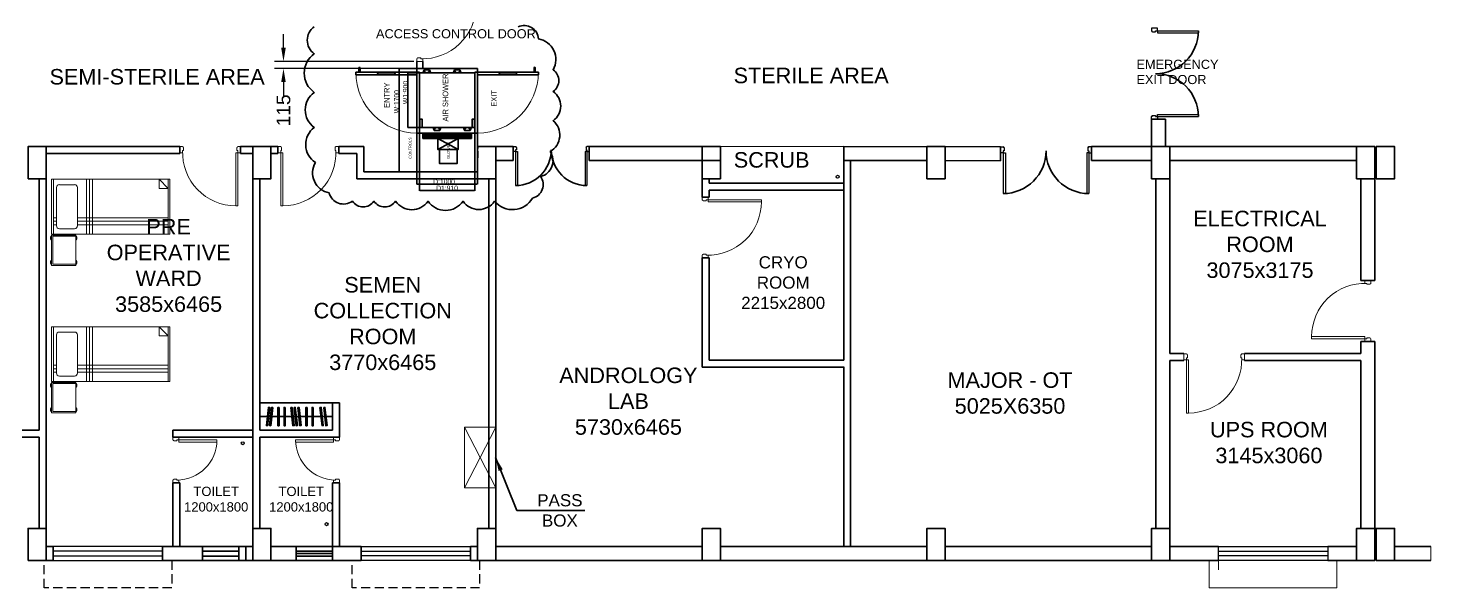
# Model space of a CAD drawing. Header units: millimetres. Extents: x 1380494 to 2061523, y -305664 to -174999.
# Drawn here: x 1914075 to 1937175, y -287774 to -278565 of the extents above; entities that cross this region are included whole.
import ezdxf

# ---------------------------------------------------------------- set-up
doc = ezdxf.new("R2010")
doc.units = ezdxf.units.MM
doc.header["$LTSCALE"] = 600
doc.header["$MEASUREMENT"] = 0
doc.header["$PDMODE"] = 35
doc.linetypes.add('HIDDEN', pattern=[0.375, 0.25, -0.125])
for name, color, linetype, lineweight in [('AIR SHOWER', 7, 'Continuous', 35), ('col', 5, 'Continuous', 35), ('D.F', 251, 'Continuous', 5), ('DOOR', 144, 'Continuous', 13), ('furniture', 30, 'Continuous', 9), ('P-Wall', 250, 'Continuous', 35), ('toi-fix', 46, 'Continuous', 9), ('WIN', 151, 'Continuous', 9)]:
    doc.layers.add(name, color=color, linetype=linetype, lineweight=lineweight)
for name, color, linetype in [('Lines', 7, 'Continuous'), ('MEP_HVAC_DRAIN_PIPE', 7, 'Continuous'), ('TEXT', 250, 'Continuous'), ('wall', 1, 'Continuous'), ('Window', 4, 'Continuous')]:
    doc.layers.add(name, color=color, linetype=linetype)
doc.styles.add('ARIAL', font='arial.ttf')
doc.styles.get("Standard").update_dxf_attribs({"font": 'stylu.ttf'})
doc.dimstyles.new('BIGDFD', dxfattribs={"dimtxt": 8, "dimasz": 4, "dimexe": 1, "dimexo": 2, "dimtad": 1, "dimlfac": 10, "dimtxsty": 'Standard', "dimcen": 2.5, "dimclrd": 5, "dimclre": 3, "dimclrt": 1, "dimadec": 0, "dimazin": 0, "dimtfac": 1, "dimtmove": 0, "dimatfit": 3, "dimfxl": 1, "dimarcsym": 0})
doc.dimstyles.new('BIGDFD$0', dxfattribs={"dimtxt": 8, "dimasz": 4, "dimexe": 1, "dimexo": 2, "dimtad": 1, "dimlfac": 10, "dimtxsty": 'Standard', "dimcen": 2.5, "dimclrd": 5, "dimclre": 3, "dimclrt": 1, "dimadec": 0, "dimazin": 0, "dimtfac": 1, "dimtmove": 0, "dimatfit": 3, "dimfxl": 1, "dimarcsym": 0})
doc.dimstyles.get("Standard").update_dxf_attribs({"dimscale": 1.5, "dimtxt": 150, "dimasz": 150, "dimexe": 100, "dimexo": 100, "dimgap": 0.25, "dimtad": 0, "dimdec": 0, "dimzin": 0, "dimdsep": 46, "dimtxsty": 'ARIAL', "dimcen": 0.09, "dimdle": 100, "dimclrd": 7, "dimclre": 7, "dimclrt": 7, "dimadec": 0, "dimazin": 0, "dimtfac": 1, "dimtdec": 0, "dimtofl": 0, "dimtmove": 0, "dimatfit": 3, "dimfxl": 1, "dimtolj": 1, "dimtzin": 0, "dimarcsym": 0})

# ---------------------------------------------------------------- blocks, each defined once
blk = doc.blocks.new('A$C45A5314D')
at = {"layer": 'furniture', "color": 8, "ltscale": 0.75}
for p, q in [((-1962, 946), (-1950, 946)), ((-1962, 946), (-1950, 946)), ((-1962, 946), (-1962, 887)), ((-1962, 944), (-1950, 944)), ((-1962, 943), (-1950, 943)), ((-1962, 941), (-1950, 941)), ((-1962, 939), (-1950, 939)), ((-1962, 936), (-1950, 936)), ((-1962, 932), (-1950, 932)), ((-1962, 927), (-1950, 927)), ((-1950, 967), (-1550, 967)), ((-1950, 467), (-1950, 967)), ((-1930, 948), (-1930, 487)), ((-1930, 948), (-1550, 948)), ((-1550, 967), (-1550, 467)), ((-1538, 946), (-1550, 946)), ((-1538, 946), (-1550, 946)), ((-1538, 944), (-1550, 944)), ((-1538, 943), (-1550, 943)), ((-1538, 941), (-1550, 941)), ((-1538, 939), (-1550, 939)), ((-1538, 936), (-1550, 936)), ((-1538, 932), (-1550, 932)), ((-1538, 927), (-1550, 927)), ((-1538, 946), (-1538, 887)), ((-1962, 921), (-1950, 921)), ((-1962, 913), (-1950, 913)), ((-1962, 907), (-1950, 907)), ((-1962, 902), (-1950, 902)), ((-1962, 898), (-1950, 898)), ((-1962, 895), (-1950, 895)), ((-1962, 892), (-1950, 892)), ((-1962, 891), (-1950, 891)), ((-1962, 889), (-1950, 889)), ((-1962, 888), (-1950, 888)), ((-1962, 887), (-1950, 887)), ((-1538, 921), (-1550, 921)), ((-1538, 913), (-1550, 913)), ((-1538, 907), (-1550, 907)), ((-1538, 902), (-1550, 902)), ((-1538, 898), (-1550, 898)), ((-1538, 895), (-1550, 895)), ((-1538, 892), (-1550, 892)), ((-1538, 891), (-1550, 891)), ((-1538, 889), (-1550, 889)), ((-1538, 888), (-1550, 888)), ((-1538, 887), (-1550, 887)), ((-1962, 545), (-1950, 545)), ((-1962, 545), (-1950, 545)), ((-1962, 545), (-1962, 486)), ((-1962, 543), (-1950, 543)), ((-1962, 542), (-1950, 542)), ((-1962, 540), (-1950, 540)), ((-1962, 538), (-1950, 538)), ((-1962, 535), (-1950, 535)), ((-1962, 531), (-1950, 531)), ((-1962, 526), (-1950, 526)), ((-1962, 520), (-1950, 520)), ((-1962, 512), (-1950, 512)), ((-1962, 506), (-1950, 506)), ((-1962, 501), (-1950, 501)), ((-1962, 497), (-1950, 497)), ((-1962, 494), (-1950, 494)), ((-1962, 491), (-1950, 491)), ((-1962, 490), (-1950, 490)), ((-1962, 488), (-1950, 488)), ((-1962, 487), (-1950, 487)), ((-1962, 486), (-1950, 486)), ((-1962, 486), (-1950, 486)), ((-1550, 467), (-1950, 467)), ((-1550, 487), (-1930, 487)), ((-1538, 545), (-1550, 545)), ((-1538, 545), (-1550, 545)), ((-1538, 543), (-1550, 543)), ((-1538, 542), (-1550, 542)), ((-1538, 540), (-1550, 540)), ((-1538, 538), (-1550, 538)), ((-1538, 535), (-1550, 535)), ((-1538, 531), (-1550, 531)), ((-1538, 526), (-1550, 526)), ((-1538, 520), (-1550, 520)), ((-1538, 512), (-1550, 512)), ((-1538, 506), (-1550, 506)), ((-1538, 501), (-1550, 501)), ((-1538, 497), (-1550, 497)), ((-1538, 494), (-1550, 494)), ((-1538, 491), (-1550, 491)), ((-1538, 490), (-1550, 490)), ((-1538, 488), (-1550, 488)), ((-1538, 487), (-1550, 487)), ((-1538, 486), (-1550, 486)), ((-1538, 545), (-1538, 486))]:
    blk.add_line(p, q, dxfattribs=at)
at = {"layer": 'furniture', "color": 8}
for p, q in [((0, 450), (-1950, 450)), ((-1950, 450), (-1950, -450)), ((-1920, 450), (-1920, -450)), ((-1920, 300), (-1869, 300)), ((-1920, 241), (-1869, 241)), ((-1869, 313), (-1869, -313)), ((-1572, 362), (-1820, 362)), ((-1523, 313), (-1523, -313)), ((-1523, 300), (-30, 300)), ((-1523, 241), (-30, 241)), ((-1377, -450), (-1377, 450)), ((-1327, -450), (-1327, 450)), ((-1277, -450), (-1277, 450)), ((-30, -450), (-30, 450)), ((0, -450), (0, 450)), ((-1920, 182), (-1869, 182)), ((-1523, 182), (-30, 182)), ((-1950, -450), (0, -450)), ((-1820, -362), (-1572, -362)), ((-180, -450), (-30, -300)), ((-180, -450), (-180, -300)), ((-30, -300), (-180, -300))]:
    blk.add_line(p, q, dxfattribs=at)
at = {"layer": 'furniture', "color": 8, "ltscale": 0.75}
for centre, start, end in [((-1876, 917), 161.0754, 198.9247), ((-1624, 917), 341.0754, 18.9247), ((-1876, 516), 161.0754, 198.9247), ((-1624, 516), 341.0754, 18.9247)]:
    blk.add_arc(centre, 91.1, start, end, dxfattribs=at)
at = {"layer": 'furniture', "color": 8}
for centre, start, end in [((-1820, 313), 90, 180), ((-1572, 313), 0, 90), ((-1820, -313), 180, 270), ((-1572, -313), 270, 0)]:
    blk.add_arc(centre, 49.2, start, end, dxfattribs=at)
blk = doc.blocks.new('A$C19B8274B')
at = {"layer": 'DOOR'}
blk.add_line((-45, 925), (-80, 925), dxfattribs=at)
at = {"layer": 'DOOR', "color": 8}
for p, q in [((-80, 50), (-80, 925)), ((-45, 50), (-45, 925)), ((-45, 50), (-80, 50)), ((-955, -50), (-955, -47.5)), ((-940, -35), (-942.5, -35)), ((-60, -35), (-57.5, -35)), ((-45, -50), (-45, -47.5))]:
    blk.add_line(p, q, dxfattribs=at)
for points in [[(-940, 15), (-955, 15), (-955, 50), (-1000, 50), (-1000, -50), (-955, -50)], [(-940, -35), (-940, 15)], [(-60, 15), (-45, 15), (-45, 50), (0, 50), (0, -50), (-45, -50)], [(-60, -35), (-60, 15)]]:
    blk.add_lwpolyline(points, dxfattribs=at)
for centre, radius, start, end in [((-80, 50), 875, 90, 182.29244), ((-955, -35), 12.5, 270, 0), ((-45, -35), 12.5, 180, 270)]:
    blk.add_arc(centre, radius, start, end, dxfattribs=at)
blk = doc.blocks.new('750')
at = {"layer": 'DOOR', "color": 8}
for p, q in [((-50, 705), (-47.5, 705)), ((-35, 690), (-35, 692.5)), ((-50, 45), (-47.5, 45)), ((-35, 60), (-35, 57.5)), ((50, 45), (50, 80)), ((50, 80), (675, 80)), ((50, 45), (675, 45)), ((675, 45), (675, 80))]:
    blk.add_line(p, q, dxfattribs=at)
for points in [[(15, 690), (15, 705), (50, 705), (50, 750), (-50, 750), (-50, 705)], [(-35, 690), (15, 690)], [(15, 60), (15, 45), (50, 45), (50, 0), (-50, 0), (-50, 45)], [(-35, 60), (15, 60)]]:
    blk.add_lwpolyline(points, dxfattribs=at)
for centre, radius, start, end in [((-35, 705), 12.5, 180, 270), ((15, 45), 660, 0, 90), ((-35, 45), 12.5, 90, 180)]:
    blk.add_arc(centre, radius, start, end, dxfattribs=at)
blk = doc.blocks.new('W1800')
at = {"layer": 'wall', "color": 7}
for p, q in [((0, -58), (0, 173)), ((1800, 173), (1800, -58))]:
    blk.add_line(p, q, dxfattribs=at)
at = {"layer": 'Window'}
for p, q in [((0, 173), (1800, 173)), ((0, 98), (1800, 98)), ((1800, 18), (0, 18)), ((1800, -58), (0, -58))]:
    blk.add_line(p, q, dxfattribs=at)
blk = doc.blocks.new('*D223')
at = {"layer": 'AIR SHOWER', "color": 3, "lineweight": -2}
for p, q in [((1920518, -347254), (1920330, -347254)), ((1920518, -348154), (1920330, -348154))]:
    blk.add_line(p, q, dxfattribs=at)
at = {"layer": 'AIR SHOWER', "color": 5, "lineweight": -2}
blk.add_line((1920331, -348150), (1920331, -347258), dxfattribs=at)
at = {"layer": 'AIR SHOWER', "color": 5}
for points in [[(1920332, -347258), (1920330, -347258), (1920331, -347254)], [(1920330, -348150), (1920332, -348150), (1920331, -348154)]]:
    blk.add_solid(points, dxfattribs=at)
at = {"layer": 'Defpoints', "color": 0}
for p in [(1920331, -347254), (1920520, -347254), (1920520, -348154)]:
    blk.add_point(p, dxfattribs=at)
at = {"layer": 'AIR SHOWER', "color": 1, "insert": (1920289, -347577), "char_height": 80, "attachment_point": 5, "rotation": 90}
blk.add_mtext('W1:900', dxfattribs=at)
blk = doc.blocks.new('*D224')
at = {"layer": 'AIR SHOWER', "color": 3, "lineweight": -2}
for p, q in [((1920473, -347182), (1920186, -347182)), ((1920473, -348882), (1920186, -348882))]:
    blk.add_line(p, q, dxfattribs=at)
at = {"layer": 'AIR SHOWER', "color": 5, "lineweight": -2}
blk.add_line((1920187, -347186), (1920187, -348878), dxfattribs=at)
at = {"layer": 'AIR SHOWER', "color": 5}
for points in [[(1920187, -347186), (1920186, -347186), (1920187, -347182)], [(1920186, -348878), (1920187, -348878), (1920187, -348882)]]:
    blk.add_solid(points, dxfattribs=at)
at = {"layer": 'Defpoints', "color": 0}
for p in [(1920475, -347182), (1920187, -348882), (1920475, -348882)]:
    blk.add_point(p, dxfattribs=at)
at = {"layer": 'AIR SHOWER', "color": 1, "insert": (1920143, -347728), "char_height": 80, "attachment_point": 5, "rotation": 90}
blk.add_mtext('W:1700', dxfattribs=at)
blk = doc.blocks.new('nolllw new')
for p, q in [((-139, 14), (-138, 15)), ((-124, 16), (-137, 16)), ((-123, 15), (-107, -15)), ((-113, 14), (-3, 14)), ((8, 15), (-8, -15)), ((9, 16), (22, 16)), ((23, 14), (23, 16)), ((23, 14), (23, 15)), ((-100, -16), (-106, -16)), ((-15, -16), (-9, -16))]:
    blk.add_line(p, q)
at = {"color": 19}
for p, q in [((-124, 16), (-58, 16)), ((9, 16), (-58, 16)), ((-100, -34), (-15, -34))]:
    blk.add_line(p, q, dxfattribs=at)
at = {"color": 1}
for p, q in [((-75, 15), (-75, 11)), ((-41, 15), (-41, 11)), ((-100, -27), (-100, -34)), ((-15, -27), (-15, -34))]:
    blk.add_line(p, q, dxfattribs=at)
at = {"color": 3}
for p, q in [((-113, -5), (-113, -13)), ((-110, -16), (-110, -16)), ((-109, -17), (-101, -34)), ((-100, -34), (-100, -34)), ((-15, -34), (-15, -34)), ((-7, -17), (-14, -34)), ((-6, -16), (-5, -16)), ((-2, -5), (-2, -13))]:
    blk.add_line(p, q, dxfattribs=at)
for centre, radius, start, end in [((-137, 15), 1, 90, 159.381), ((-124, 15), 1, 27.8597, 90), ((9, 15), 1, 90, 152.1403), ((22, 15), 1, 20.619, 90), ((-106, -15), 1, 207.8597, 270), ((-100, -15), 1, 270, 343.3261), ((-61, -27), 40.2, 161.5212, 163.3261), ((-54, -27), 40.2, 16.6739, 18.4788), ((-15, -15), 1, 196.6739, 270), ((-9, -15), 1, 270, 332.1403)]:
    blk.add_arc(centre, radius, start, end)
at = {"color": 1}
for centre, radius, start, end in [((-61, -27), 39.2, 111.5891, 180), ((-74, 15), 0.396, 106.6984, 167.5275), ((-76, 11), 1, 291.5891, 0), ((-41, 15), 0.396, 12.4725, 73.3016), ((-40, 11), 1, 180, 248.4109), ((-54, -27), 39.2, 0, 68.4109)]:
    blk.add_arc(centre, radius, start, end, dxfattribs=at)
at = {"color": 3}
for centre, radius, start, end in [((-110, -13), 3, 180, 270), ((-110, -17), 1, 24.7129, 90), ((-100, -34), 0.5, 204.7129, 270), ((-15, -34), 0.5, 270, 335.2871), ((-6, -17), 1, 90, 155.2871), ((-5, -13), 3, 270, 0)]:
    blk.add_arc(centre, radius, start, end, dxfattribs=at)
blk = doc.blocks.new('*D225')
at = {"layer": 'AIR SHOWER', "color": 3, "lineweight": -2}
for p, q in [((1920475, -348884), (1920475, -349087)), ((1921475, -348884), (1921475, -349087))]:
    blk.add_line(p, q, dxfattribs=at)
at = {"layer": 'AIR SHOWER', "color": 5, "lineweight": -2}
blk.add_line((1921471, -349086), (1920479, -349086), dxfattribs=at)
at = {"layer": 'AIR SHOWER', "color": 5}
for points in [[(1920479, -349086), (1920479, -349087), (1920475, -349086)], [(1921471, -349087), (1921471, -349086), (1921475, -349086)]]:
    blk.add_solid(points, dxfattribs=at)
at = {"layer": 'Defpoints', "color": 0}
for p in [(1920475, -348882), (1921475, -348882), (1920475, -349086)]:
    blk.add_point(p, dxfattribs=at)
at = {"layer": 'AIR SHOWER', "color": 1, "lineweight": 0, "insert": (1920925, -349044), "char_height": 80, "attachment_point": 5}
blk.add_mtext('D:1000', dxfattribs=at)
blk = doc.blocks.new('*D226')
at = {"layer": 'AIR SHOWER', "color": 3, "lineweight": -2}
for p, q in [((1920520, -348156), (1920520, -349192)), ((1921430, -348156), (1921430, -349192))]:
    blk.add_line(p, q, dxfattribs=at)
at = {"layer": 'AIR SHOWER', "color": 5, "lineweight": -2}
blk.add_line((1920524, -349191), (1921426, -349191), dxfattribs=at)
at = {"layer": 'AIR SHOWER', "color": 5}
for points in [[(1920524, -349190), (1920524, -349192), (1920520, -349191)], [(1921426, -349192), (1921426, -349190), (1921430, -349191)]]:
    blk.add_solid(points, dxfattribs=at)
at = {"layer": 'Defpoints', "color": 0}
for p in [(1920520, -348154), (1921430, -348154), (1921430, -349191)]:
    blk.add_point(p, dxfattribs=at)
at = {"layer": 'AIR SHOWER', "color": 1, "lineweight": 0, "insert": (1920975, -349149), "char_height": 80, "attachment_point": 5}
blk.add_mtext('D1:910', dxfattribs=at)
blk = doc.blocks.new('*D228')
at = {"layer": 'Defpoints', "color": 0}
for p in [(1918281, -279229), (1920575, -279114), (1920575, -279229)]:
    blk.add_point(p, dxfattribs=at)
at = {"layer": 'P-Wall', "color": 7, "lineweight": -2}
for p, q in [((1918281, -278889), (1918281, -278664)), ((1920425, -279114), (1918131, -279114)), ((1920425, -279229), (1918131, -279229)), ((1918281, -279454), (1918281, -279679))]:
    blk.add_line(p, q, dxfattribs=at)
at = {"layer": 'P-Wall', "color": 7}
for points in [[(1918243, -278889), (1918318, -278889), (1918281, -279114)], [(1918318, -279454), (1918243, -279454), (1918281, -279229)]]:
    blk.add_solid(points, dxfattribs=at)
at = {"layer": 'P-Wall', "color": 7, "insert": (1918281, -279918), "char_height": 225, "attachment_point": 5, "rotation": 90, "style": 'ARIAL'}
blk.add_mtext('\\A1;115', dxfattribs=at)
blk = doc.blocks.new('CIVIL-2-13-10-2023')
at = {"layer": 'AIR SHOWER'}
h = blk.add_hatch(dxfattribs=at)
h.set_pattern_fill('ANSI37', color=256, scale=2.4, angle=270, style=0)
h.set_pattern_definition([(135, (1870771.228, -714048.628), (-5.38815367, -5.38815367), []), (225, (1870771.228, -714048.628), (5.38815367, -5.38815367), [])])
h.paths.add_polyline_path([(1921376.243, -348243.9351), (1921376.243, -348332.3492), (1920579.369, -348332.3492), (1920579.369, -348243.9351)])
h = blk.add_hatch(dxfattribs=at)
h.set_pattern_fill('ANSI37', color=256, scale=2.4, angle=270, style=0)
h.set_pattern_definition([(135, (1886611.16, -875928.1485), (-5.38815367, -5.38815367), []), (225, (1886611.16, -875928.1485), (5.38815367, -5.38815367), [])])
h.paths.add_polyline_path([(1920582.1095, -348332.3492), (1920582.1095, -348243.9351), (1920654.3528, -348243.9351), (1920654.3528, -348332.3492)])
at = {"color": 240, "lineweight": 25, "true_color": 0xed1f24}
for p, q in [((1932675.0305, -346517.2355), (1932575.0305, -346517.2355)), ((1932575.0305, -346517.2355), (1932575.0305, -346562.2355)), ((1932575.0305, -346562.2355), (1932577.5305, -346562.2355)), ((1932590.0305, -346577.2355), (1932590.0305, -346574.7355)), ((1932590.0305, -346577.2355), (1932640.0305, -346577.2355)), ((1932640.0305, -346577.2355), (1932640.0305, -346562.2355)), ((1932640.0305, -346562.2355), (1932675.0305, -346562.2355)), ((1932675.0305, -346562.2355), (1932675.0305, -346517.2355)), ((1932675.0305, -346562.2355), (1933345.0305, -346562.2355)), ((1932675.0305, -346562.2355), (1932675.0305, -346597.2355)), ((1932675.0305, -346597.2355), (1933345.0305, -346597.2355)), ((1932575.0305, -348017.2355), (1932575.0305, -347972.2355)), ((1932575.0305, -347972.2355), (1932577.5305, -347972.2355)), ((1932675.0305, -348017.2355), (1932575.0305, -348017.2355)), ((1932675.0305, -348017.2355), (1932575.0305, -348017.2355)), ((1932590.0305, -347957.2355), (1932590.0305, -347959.7355)), ((1932590.0305, -347957.2355), (1932640.0305, -347957.2355)), ((1932640.0305, -347957.2355), (1932640.0305, -347972.2355)), ((1932640.0305, -347972.2355), (1932675.0305, -347972.2355)), ((1932675.0305, -347937.2355), (1933345.0305, -347937.2355)), ((1932675.0305, -347972.2355), (1932675.0305, -347937.2355)), ((1932675.0305, -347972.2355), (1933345.0305, -347972.2355)), ((1932675.0305, -347972.2355), (1932675.0305, -348017.2355))]:
    blk.add_line(p, q, dxfattribs=at)
for p, q in [((1920475.0305, -347066.5844), (1920475.0305, -347181.5844)), ((1920475.0305, -347181.5844), (1920575.0305, -347181.5844)), ((1920575.0305, -347181.5844), (1920575.0305, -347066.5844))]:
    blk.add_line(p, q)
at = {"color": 8, "lineweight": 25}
for p, q in [((1922065.0305, -348549.9178), (1922065.0305, -348466.5844)), ((1922065.0305, -348549.9178), (1922065.0305, -348466.5844)), ((1922065.0305, -348466.5844), (1922102.5305, -348466.5844)), ((1922102.5305, -348549.9178), (1922065.0305, -348549.9178)), ((1922102.5305, -348466.5844), (1922102.5305, -348468.6678)), ((1922115.0305, -348520.7511), (1922102.5305, -348520.7511)), ((1922102.5305, -348520.7511), (1922102.5305, -348549.9178)), ((1922102.5305, -348549.9178), (1922102.5305, -349108.2511)), ((1922102.5305, -348549.9178), (1922131.6971, -348549.9178)), ((1922115.0305, -348479.0844), (1922112.9471, -348479.0844)), ((1922115.0305, -348479.0844), (1922115.0305, -348520.7511)), ((1922131.6971, -348549.9178), (1922131.6971, -349108.2511)), ((1923248.3638, -348549.9178), (1923248.3638, -349108.2511)), ((1923277.5305, -348549.9178), (1923248.3638, -348549.9178)), ((1923265.0305, -348479.0844), (1923267.1138, -348479.0844)), ((1923265.0305, -348479.0844), (1923265.0305, -348520.7511)), ((1923265.0305, -348520.7511), (1923277.5305, -348520.7511)), ((1923315.0305, -348466.5844), (1923277.5305, -348466.5844)), ((1923277.5305, -348466.5844), (1923277.5305, -348468.6678)), ((1923277.5305, -348520.7511), (1923277.5305, -348549.9178)), ((1923277.5305, -348549.9178), (1923315.0305, -348549.9178)), ((1923277.5305, -348549.9178), (1923277.5305, -349108.2511)), ((1923315.0305, -348549.9178), (1923315.0305, -348466.5844)), ((1930087.3794, -348569.1917), (1930087.3794, -348469.1917)), ((1930087.3794, -348569.1917), (1930087.3794, -348469.1917)), ((1930087.3794, -348469.1917), (1930132.3794, -348469.1917)), ((1930132.3794, -348569.1917), (1930087.3794, -348569.1917)), ((1930132.3794, -348469.1917), (1930132.3794, -348471.6917)), ((1930147.3794, -348534.1917), (1930132.3794, -348534.1917)), ((1930132.3794, -348534.1917), (1930132.3794, -348569.1917)), ((1930132.3794, -348569.1917), (1930132.3794, -349239.1917)), ((1930132.3794, -348569.1917), (1930167.3794, -348569.1917)), ((1930147.3794, -348484.1917), (1930144.8794, -348484.1917)), ((1930147.3794, -348484.1917), (1930147.3794, -348534.1917)), ((1930167.3794, -348569.1917), (1930167.3794, -349239.1917)), ((1931507.3794, -348569.1917), (1931507.3794, -349239.1917)), ((1931542.3794, -348569.1917), (1931507.3794, -348569.1917)), ((1931527.3794, -348484.1917), (1931529.8794, -348484.1917)), ((1931527.3794, -348484.1917), (1931527.3794, -348534.1917)), ((1931527.3794, -348534.1917), (1931542.3794, -348534.1917)), ((1931587.3794, -348469.1917), (1931542.3794, -348469.1917)), ((1931542.3794, -348469.1917), (1931542.3794, -348471.6917)), ((1931542.3794, -348534.1917), (1931542.3794, -348569.1917)), ((1931542.3794, -348569.1917), (1931587.3794, -348569.1917)), ((1931542.3794, -348569.1917), (1931542.3794, -349239.1917)), ((1931587.3794, -348569.1917), (1931587.3794, -348469.1917))]:
    blk.add_line(p, q, dxfattribs=at)
at = {"color": 8}
for p, q in [((1936020.0305, -350671.5844), (1936250.0305, -350671.5844)), ((1936020.0305, -351671.5844), (1936250.0305, -351671.5844))]:
    blk.add_line(p, q, dxfattribs=at)
at = {"color": 240, "true_color": 0xed1f24}
for centre, radius, start, end in [((1932590.0305, -346562.2355), 12.5, 180, 270), ((1932640.0305, -346562.2355), 705, 270, 0), ((1932640.0305, -347972.2355), 705, 0, 90), ((1932590.0305, -347972.2355), 12.5, 90, 180)]:
    blk.add_arc(centre, radius, start, end, dxfattribs=at)
at = {"color": 8}
for centre, radius, start, end in [((1922102.5305, -348479.0844), 10.4167, 0, 90), ((1922102.5305, -348520.7511), 587.5, 270, 0), ((1923277.5305, -348520.7511), 587.5, 180, 270), ((1923277.5305, -348479.0844), 10.4167, 90, 180), ((1930132.3794, -348484.1917), 12.5, 0, 90), ((1930132.3794, -348534.1917), 705, 270, 0), ((1931542.3794, -348534.1917), 705, 180, 270), ((1931542.3794, -348484.1917), 12.5, 90, 180)]:
    blk.add_arc(centre, radius, start, end, dxfattribs=at)
at = {"layer": 'AIR SHOWER'}
for p, q in [((1919523.1798, -347171.0844), (1919523.1798, -347241.5844)), ((1919542.1798, -347171.0844), (1919542.1798, -347241.5844)), ((1921475.0305, -347181.5844), (1920475.0305, -347181.5844)), ((1920475.0305, -348881.5844), (1920475.0305, -347181.5844)), ((1921475.0305, -347181.5844), (1920475.0305, -347181.5844)), ((1921475.0305, -348881.5844), (1921475.0305, -347181.5844)), ((1922407.8811, -347171.0844), (1922407.8811, -347241.5844)), ((1922426.8811, -347171.0844), (1922426.8811, -347241.5844)), ((1919472.6798, -347241.5844), (1920475.0305, -347241.5844)), ((1919472.6798, -347241.5844), (1919472.6798, -347286.5844)), ((1920475.0305, -347286.5844), (1919472.6798, -347286.5844)), ((1919819.3604, -347247.5844), (1919819.3604, -347241.5844)), ((1919819.3604, -347247.5844), (1920129.3604, -347247.5844)), ((1920129.3604, -347280.5844), (1919819.3604, -347280.5844)), ((1919819.3604, -347286.5844), (1919819.3604, -347280.5844)), ((1919834.3604, -347280.5844), (1919834.3604, -347247.5844)), ((1920114.3604, -347280.5844), (1920114.3604, -347247.5844)), ((1920129.3604, -347247.5844), (1920129.3604, -347241.5844)), ((1920129.3604, -347286.5844), (1920129.3604, -347280.5844)), ((1920475.0305, -347241.5844), (1920520.0305, -347241.5844)), ((1920520.0305, -348153.9351), (1920520.0305, -347241.5844)), ((1920520.0305, -348243.9351), (1920520.0305, -347241.5844)), ((1920520.0305, -347253.9351), (1921430.0305, -347253.9351)), ((1920520.0305, -347253.9351), (1921430.0305, -347253.9351)), ((1921475.0305, -347241.5844), (1921430.0305, -347241.5844)), ((1921430.0305, -348243.9351), (1921430.0305, -347241.5844)), ((1922477.3811, -347241.5844), (1921475.0305, -347241.5844)), ((1921475.0305, -347286.5844), (1922477.3811, -347286.5844)), ((1921820.7005, -347247.5844), (1921820.7005, -347241.5844)), ((1922130.7005, -347247.5844), (1921820.7005, -347247.5844)), ((1921820.7005, -347280.5844), (1922130.7005, -347280.5844)), ((1921820.7005, -347286.5844), (1921820.7005, -347280.5844)), ((1921835.7005, -347280.5844), (1921835.7005, -347247.5844)), ((1922115.7005, -347280.5844), (1922115.7005, -347247.5844)), ((1922130.7005, -347247.5844), (1922130.7005, -347241.5844)), ((1922130.7005, -347286.5844), (1922130.7005, -347280.5844)), ((1922477.3811, -347241.5844), (1922477.3811, -347286.5844)), ((1920475.0305, -348243.9351), (1920520.0305, -348243.9351)), ((1921475.0305, -348243.9351), (1920475.0305, -348243.9351)), ((1920520.0305, -348153.9351), (1921430.0305, -348153.9351)), ((1920819.8259, -348332.3492), (1921159.0724, -348513.1746)), ((1921159.0724, -348332.3492), (1920819.8259, -348513.1746)), ((1921430.0305, -348243.9351), (1921475.0305, -348243.9351)), ((1921475.0305, -348881.5844), (1920475.0305, -348881.5844))]:
    blk.add_line(p, q, dxfattribs=at)
for points in [[(1920520.0305, -348017.3071), (1920520.0305, -348153.9351), (1920564.5156, -348153.9351), (1920564.5156, -348017.3071)], [(1920524.0412, -348135.1521), (1920524.0412, -348029.1594), (1920520.0305, -348029.1594), (1920520.0305, -348135.1521)], [(1921430.0305, -348017.3071), (1921430.0305, -348153.9351), (1921385.5453, -348153.9351), (1921385.5453, -348017.3071)], [(1921426.0197, -348135.1521), (1921426.0197, -348029.1594), (1921430.0305, -348029.1594), (1921430.0305, -348135.1521)], [(1920576.3944, -348243.9351), (1920576.3944, -348332.3492), (1921376.243, -348332.3492), (1921376.243, -348243.9351)], [(1920819.8259, -348332.3492), (1920819.8259, -348513.1746), (1921159.0724, -348513.1746), (1921159.0724, -348332.3492)], [(1920852.4695, -348513.1746), (1920852.4695, -348745.547), (1921138.844, -348745.547), (1921138.844, -348513.1746)], [(1921475.0305, -348498.1258), (1921475.0305, -348482.5887), (1921478.5581, -348482.5887), (1921478.5581, -348498.1258)], [(1921475.0305, -348653.7387), (1921475.0305, -348539.3567), (1921478.5605, -348539.3567), (1921478.5605, -348653.7387)], [(1921475.0305, -348653.7387), (1921475.0305, -348553.6846), (1921475.0305, -348553.6846), (1921475.0305, -348653.7387)]]:
    blk.add_lwpolyline(points, close=True, dxfattribs=at)
for centre in [(1919532.6798, -347171.0844), (1922417.3811, -347171.0844)]:
    blk.add_arc(centre, 9.5, 0, 180, dxfattribs=at)
at = {"layer": 'AIR SHOWER', "lineweight": 0}
for centre, start, end in [((1920475.0305, -347241.5844), 180, 270), ((1921475.0305, -347241.5844), 270, 0)]:
    blk.add_arc(centre, 1002.3506, start, end, dxfattribs=at)
at = {"layer": 'col'}
for points in [[(1914075.0305, -348996.5844), (1914375.0305, -348996.5844), (1914375.0305, -348466.5844), (1914075.0305, -348466.5844)], [(1917775.0305, -348996.5844), (1918075.0305, -348996.5844), (1918075.0305, -348466.5844), (1917775.0305, -348466.5844)], [(1921475.0305, -348996.5844), (1921775.0305, -348996.5844), (1921775.0305, -348466.5844), (1921475.0305, -348466.5844)], [(1925175.0305, -348996.5844), (1925475.0305, -348996.5844), (1925475.0305, -348466.5844), (1925175.0305, -348466.5844)], [(1928875.0305, -348996.5844), (1929175.0305, -348996.5844), (1929175.0305, -348466.5844), (1928875.0305, -348466.5844)], [(1932575.0305, -348996.5844), (1932875.0305, -348996.5844), (1932875.0305, -348466.5844), (1932575.0305, -348466.5844)], [(1935950.0305, -348996.5844), (1936250.0305, -348996.5844), (1936250.0305, -348466.5844), (1935950.0305, -348466.5844)], [(1936275.0305, -348996.5844), (1936575.0305, -348996.5844), (1936575.0305, -348466.5844), (1936275.0305, -348466.5844)], [(1914075.0305, -355276.5844), (1914375.0305, -355276.5844), (1914375.0305, -354746.5844), (1914075.0305, -354746.5844)], [(1917775.0305, -355276.5844), (1918075.0305, -355276.5844), (1918075.0305, -354746.5844), (1917775.0305, -354746.5844)], [(1921475.0305, -355276.5844), (1921775.0305, -355276.5844), (1921775.0305, -354746.5844), (1921475.0305, -354746.5844)], [(1925175.0305, -355276.5844), (1925475.0305, -355276.5844), (1925475.0305, -354746.5844), (1925175.0305, -354746.5844)], [(1928875.0305, -355276.5844), (1929175.0305, -355276.5844), (1929175.0305, -354746.5844), (1928875.0305, -354746.5844)], [(1932575.0305, -355276.5844), (1932875.0305, -355276.5844), (1932875.0305, -354746.5844), (1932575.0305, -354746.5844)], [(1935950.0305, -355276.5844), (1936250.0305, -355276.5844), (1936250.0305, -354746.5844), (1935950.0305, -354746.5844)], [(1936275.0305, -355276.5844), (1936575.0305, -355276.5844), (1936575.0305, -354746.5844), (1936275.0305, -354746.5844)]]:
    blk.add_lwpolyline(points, close=True, dxfattribs=at)
at = {"layer": 'D.F'}
for p, q in [((1933105.0305, -351871.5844), (1933105.0305, -351986.5844)), ((1934105.0305, -351986.5844), (1934105.0305, -351871.5844)), ((1935475.0305, -355046.5844), (1935475.0305, -355276.5844)), ((1937175.0305, -355276.5844), (1937175.0305, -355046.5844)), ((1933675.0305, -355196.5844), (1933675.0305, -355426.5844))]:
    blk.add_line(p, q, dxfattribs=at)
blk.add_lwpolyline([(1935625.0305, -355276.5844), (1935625.0305, -355726.5844), (1933525.0305, -355726.5844), (1933525.0305, -355276.5844)], dxfattribs=at)
at = {"layer": 'furniture', "linetype": 'Continuous'}
blk.add_line((1927505.0305, -348466.5844), (1925290.0305, -348466.5844), dxfattribs=at)
at = {"layer": 'Lines', "linetype": 'HIDDEN'}
for points in [[(1916440.0305, -355276.5844), (1916440.0305, -355726.5844), (1914340.0305, -355726.5844), (1914340.0305, -355276.5844)], [(1921510.0305, -355276.5844), (1921510.0305, -355726.5844), (1919410.0305, -355726.5844), (1919410.0305, -355276.5844)]]:
    blk.add_lwpolyline(points, dxfattribs=at)
at = {"layer": 'MEP_HVAC_DRAIN_PIPE', "linetype": 'ByBlock'}
for centre in [(1927405.0305, -348963.3958), (1917610.6341, -353346.5844), (1918990.0305, -354677.8148)]:
    blk.add_circle(centre, 25, dxfattribs=at)
at = {"layer": 'P-Wall'}
for p, q in [((1932805.0305, -348017.2355), (1932575.0305, -348017.2355)), ((1932575.0305, -348017.2355), (1932575.0305, -348466.5844)), ((1932805.0305, -348466.5844), (1932805.0305, -348017.2355)), ((1916575.0305, -348466.5844), (1916575.0305, -348581.5844)), ((1919605.0305, -348466.5844), (1919605.0305, -348881.5844)), ((1922065.0305, -348466.5844), (1922065.0305, -348696.5844)), ((1923315.5517, -348464.4987), (1923315.5517, -348694.4987)), ((1927505.0305, -348466.5844), (1927505.0305, -351981.5844)), ((1931588.0305, -348696.5844), (1931588.0305, -348466.5844)), ((1931588.0305, -348466.5844), (1932575.0305, -348466.5844)), ((1917775.0305, -353361.5844), (1917775.0305, -348581.5844)), ((1919490.0305, -348581.5844), (1919490.0305, -348996.5844)), ((1927620.0305, -348696.5844), (1927620.0305, -355046.5844)), ((1932575.0305, -348696.5844), (1931588.0305, -348696.5844)), ((1914260.0305, -353131.5844), (1914260.0305, -348996.5844)), ((1914375.0305, -354746.5844), (1914375.0305, -348996.5844)), ((1917890.0305, -353131.5844), (1917890.0305, -348996.5844)), ((1921475.0305, -348996.5844), (1919490.0305, -348996.5844)), ((1921475.0305, -348881.5844), (1919605.0305, -348881.5844)), ((1921660.0305, -348996.5844), (1921660.0305, -354746.5844)), ((1921775.0305, -348996.5844), (1921775.0305, -354746.5844)), ((1925175.0305, -348996.5844), (1925175.0305, -349296.5844)), ((1925290.0305, -349066.5844), (1925290.0305, -348996.5844)), ((1927505.0305, -349066.5844), (1925290.0305, -349066.5844)), ((1925290.0305, -349181.5844), (1925290.0305, -349296.5844)), ((1927505.0305, -349181.5844), (1925290.0305, -349181.5844)), ((1925175.0305, -350296.5844), (1925175.0305, -352096.5844)), ((1925290.0305, -350296.5844), (1925290.0305, -351981.5844)), ((1927505.0305, -351981.5844), (1925290.0305, -351981.5844)), ((1927505.0305, -352096.5844), (1925175.0305, -352096.5844)), ((1927505.0305, -352091.903), (1927505.0305, -355046.5844)), ((1919090.0305, -352681.5844), (1917890.0305, -352681.5844)), ((1919090.0305, -352681.5844), (1919205.0305, -352681.5844)), ((1919090.0305, -353131.5844), (1919090.0305, -352681.5844)), ((1919205.0305, -353246.5844), (1919205.0305, -352681.5844)), ((1919090.0305, -352906.5844), (1917890.0305, -352906.5844)), ((1913775.0305, -353131.5844), (1914260.0305, -353131.5844)), ((1916460.0305, -353246.5844), (1916460.0305, -353131.5844)), ((1916460.0305, -353131.5844), (1917775.0305, -353131.5844)), ((1919090.0305, -353131.5844), (1917890.0305, -353131.5844)), ((1913775.0305, -353246.5844), (1914260.0305, -353246.5844)), ((1914260.0305, -354746.5844), (1914260.0305, -353246.5844)), ((1916460.0305, -353246.5844), (1917775.0305, -353246.5844)), ((1917775.0305, -354746.5844), (1917775.0305, -353246.5844)), ((1919205.0305, -353246.5844), (1917890.0305, -353246.5844)), ((1917890.0305, -354746.5844), (1917890.0305, -353246.5844)), ((1916460.0305, -353996.5844), (1916575.0305, -353996.5844)), ((1916460.0305, -355046.5844), (1916460.0305, -353996.5844)), ((1916575.0305, -355046.5844), (1916575.0305, -353996.5844)), ((1919205.0305, -353996.5844), (1919090.0305, -353996.5844)), ((1919090.0305, -355046.5844), (1919090.0305, -353996.5844)), ((1919205.0305, -355046.5844), (1919205.0305, -353996.5844)), ((1936250.0305, -354746.5844), (1936275.0305, -354746.5844)), ((1914375.0305, -355046.5844), (1914490.0305, -355046.5844)), ((1914490.0305, -355046.5844), (1914490.0305, -355276.5844)), ((1916290.0305, -355046.5844), (1916460.0305, -355046.5844)), ((1916290.0305, -355046.5844), (1916290.0305, -355276.5844)), ((1916290.0305, -355046.5844), (1917775.0305, -355046.5844)), ((1916290.0305, -355046.5844), (1916290.0305, -355276.5844)), ((1916575.0305, -355046.5844), (1916945.0305, -355046.5844)), ((1917545.0305, -355046.5844), (1916945.0305, -355046.5844)), ((1916945.0305, -355046.5844), (1916945.0305, -355276.5844)), ((1917545.0305, -355046.5844), (1917775.0305, -355046.5844)), ((1917545.0305, -355046.5844), (1917545.0305, -355276.5844)), ((1917660.0305, -355046.5844), (1917660.0305, -355276.5844)), ((1917775.0305, -355046.5844), (1917660.0305, -355046.5844)), ((1918305.0305, -355046.5844), (1918075.0305, -355046.5844)), ((1918305.0305, -355046.5844), (1918075.0305, -355046.5844)), ((1919560.0305, -355046.5844), (1918075.0305, -355046.5844)), ((1918905.0305, -355046.5844), (1918305.0305, -355046.5844)), ((1918905.0305, -355046.5844), (1918305.0305, -355046.5844)), ((1918490.0305, -355046.5844), (1918490.0305, -355276.5844)), ((1918490.0305, -355046.5844), (1918490.0305, -355276.5844)), ((1919090.0305, -355046.5844), (1918905.0305, -355046.5844)), ((1919090.0305, -355046.5844), (1918905.0305, -355046.5844)), ((1919090.0305, -355046.5844), (1919090.0305, -355276.5844)), ((1919090.0305, -355046.5844), (1919090.0305, -355276.5844)), ((1919560.0305, -355046.5844), (1919560.0305, -355276.5844)), ((1921360.0305, -355046.5844), (1921475.0305, -355046.5844)), ((1921360.0305, -355046.5844), (1921360.0305, -355276.5844)), ((1921360.0305, -355046.5844), (1921360.0305, -355276.5844)), ((1921360.0305, -355046.5844), (1921475.0305, -355046.5844)), ((1921775.0305, -355046.5844), (1925175.0305, -355046.5844)), ((1928875.0305, -355046.5844), (1925475.0305, -355046.5844)), ((1929175.0305, -355046.5844), (1932575.0305, -355046.5844)), ((1914375.0305, -355276.5844), (1914490.0305, -355276.5844)), ((1916290.0305, -355276.5844), (1916945.0305, -355276.5844)), ((1916290.0305, -355276.5844), (1917775.0305, -355276.5844)), ((1917545.0305, -355121.5844), (1916945.0305, -355121.5844)), ((1917545.0305, -355201.5844), (1916945.0305, -355201.5844)), ((1917545.0305, -355276.5844), (1916945.0305, -355276.5844)), ((1917545.0305, -355276.5844), (1917775.0305, -355276.5844)), ((1917775.0305, -355276.5844), (1917660.0305, -355276.5844)), ((1918305.0305, -355276.5844), (1918075.0305, -355276.5844)), ((1919560.0305, -355276.5844), (1918075.0305, -355276.5844)), ((1918905.0305, -355276.5844), (1918305.0305, -355276.5844)), ((1918305.0305, -355276.5844), (1918905.0305, -355276.5844)), ((1919090.0305, -355121.5844), (1918490.0305, -355121.5844)), ((1919090.0305, -355121.5844), (1918490.0305, -355121.5844)), ((1919090.0305, -355161.5844), (1918490.0305, -355161.5844)), ((1919090.0305, -355201.5844), (1918490.0305, -355201.5844)), ((1921360.0305, -355276.5844), (1921475.0305, -355276.5844)), ((1921775.0305, -355276.5844), (1925175.0305, -355276.5844)), ((1928875.0305, -355276.5844), (1925475.0305, -355276.5844)), ((1929175.0305, -355276.5844), (1932575.0305, -355276.5844))]:
    blk.add_line(p, q, dxfattribs=at)
at = {"layer": 'P-Wall', "linetype": 'Continuous'}
for p, q in [((1914375.0305, -348466.5844), (1916575.0305, -348466.5844)), ((1917575.0305, -348581.5844), (1917575.0305, -348466.5844)), ((1917575.0305, -348466.5844), (1917775.0305, -348466.5844)), ((1918075.0305, -348466.5844), (1918190.0305, -348466.5844)), ((1918190.0305, -348581.5844), (1918190.0305, -348466.5844)), ((1919190.0305, -348466.5844), (1919605.0305, -348466.5844)), ((1919190.0305, -348581.5844), (1919190.0305, -348466.5844)), ((1921775.0305, -348466.5844), (1922065.0305, -348466.5844)), ((1923315.5517, -348464.5459), (1925475.0305, -348466.5844)), ((1925185.0305, -348473.5359), (1925185.0305, -348473.5359)), ((1927505.0305, -348466.5844), (1930087.3794, -348469.1917)), ((1930087.3794, -348699.1917), (1930087.3794, -348469.1917)), ((1932875.0305, -348466.5844), (1935950.0305, -348466.5844)), ((1914375.0305, -348581.5844), (1916575.0305, -348581.5844)), ((1917575.0305, -348581.5844), (1917775.0305, -348581.5844)), ((1918075.0305, -348581.5844), (1918190.0305, -348581.5844)), ((1919190.0305, -348581.5844), (1919490.0305, -348581.5844)), ((1921775.0305, -348696.5844), (1922065.0305, -348696.5844)), ((1923315.5517, -348694.4987), (1925475.0305, -348696.5844)), ((1925175.0305, -348646.0355), (1925175.0305, -348646.0355)), ((1927505.0305, -348696.5844), (1928875.0305, -348696.5844)), ((1929175.0305, -348696.5844), (1930087.3794, -348699.1917)), ((1932875.0305, -348696.5844), (1935950.0305, -348696.5844)), ((1932645.0305, -354746.5844), (1932645.0305, -348996.5844)), ((1932875.0305, -351871.5844), (1932875.0305, -348996.5844)), ((1936020.0305, -350671.5844), (1936020.0305, -348996.5844)), ((1936250.0305, -350671.5844), (1936250.0305, -348996.5844)), ((1925290.0305, -349296.5844), (1925175.0305, -349296.5844)), ((1925290.0305, -350296.5844), (1925175.0305, -350296.5844)), ((1936020.0305, -351871.5844), (1936020.0305, -351671.5844)), ((1936250.0305, -354746.5844), (1936250.0305, -351671.5844)), ((1932875.0305, -351871.5844), (1933105.0305, -351871.5844)), ((1932875.0305, -351986.5844), (1933105.0305, -351986.5844)), ((1932875.0305, -354746.5844), (1932875.0305, -351986.5844)), ((1934105.0305, -351871.5844), (1936020.0305, -351871.5844)), ((1934105.0305, -351986.5844), (1936020.0305, -351986.5844)), ((1936020.0305, -354746.5844), (1936020.0305, -351986.5844)), ((1933675.0305, -355046.5844), (1932875.0305, -355046.5844)), ((1935950.0305, -355046.5844), (1935475.0305, -355046.5844)), ((1937175.0305, -355046.5844), (1936575.0305, -355046.5844)), ((1933675.0305, -355276.5844), (1932875.0305, -355276.5844)), ((1935950.0305, -355276.5844), (1935475.0305, -355276.5844)), ((1937175.0305, -355276.5844), (1936575.0305, -355276.5844))]:
    blk.add_line(p, q, dxfattribs=at)
at = {"layer": 'P-Wall'}
for points in [[(1918053.4251, -352759.061), (1918019.8266, -353057.5941), (1917999.9027, -353055.851), (1918033.5013, -352757.3179), (1918053.4251, -352759.061)], [(1918105.4251, -352759.061), (1918071.8266, -353057.5941), (1918051.9027, -353055.851), (1918085.5013, -352757.3179), (1918105.4251, -352759.061)], [(1918209.4929, -352758.3628), (1918209.4929, -353058.3628), (1918189.4929, -353058.3628), (1918189.4929, -352758.3628), (1918209.4929, -352758.3628)], [(1918311.0891, -352758.3628), (1918311.0891, -353058.3628), (1918291.0891, -353058.3628), (1918291.0891, -352758.3628), (1918311.0891, -352758.3628)], [(1918403.9003, -352759.061), (1918437.4988, -353057.5941), (1918457.4227, -353055.851), (1918423.8242, -352757.3179), (1918403.9003, -352759.061)], [(1918455.9003, -352759.061), (1918489.4988, -353057.5941), (1918509.4227, -353055.851), (1918475.8242, -352757.3179), (1918455.9003, -352759.061)], [(1918518.4003, -352759.061), (1918551.9988, -353057.5941), (1918571.9227, -353055.851), (1918538.3242, -352757.3179), (1918518.4003, -352759.061)], [(1918670.4465, -352758.3628), (1918670.4465, -353058.3628), (1918650.4465, -353058.3628), (1918650.4465, -352758.3628), (1918670.4465, -352758.3628)], [(1918772.0427, -352758.3628), (1918772.0427, -353058.3628), (1918752.0427, -353058.3628), (1918752.0427, -352758.3628), (1918772.0427, -352758.3628)], [(1918881.9035, -352759.061), (1918915.5021, -353057.5941), (1918935.4259, -353055.851), (1918901.8274, -352757.3179), (1918881.9035, -352759.061)], [(1918944.4035, -352759.061), (1918978.0021, -353057.5941), (1918997.9259, -353055.851), (1918964.3274, -352757.3179), (1918944.4035, -352759.061)]]:
    blk.add_lwpolyline(points, dxfattribs=at)
at = {"layer": 'WIN', "color": 8, "linetype": 'Continuous'}
for p, q in [((1921260.0305, -354081.2722), (1921775.0305, -353081.2722)), ((1921775.0305, -354081.2722), (1921260.0305, -353081.2722))]:
    blk.add_line(p, q, dxfattribs=at)
at = {"layer": 'WIN', "linetype": 'Continuous'}
blk.add_lwpolyline([(1921775.0305, -354081.2722), (1921260.0305, -354081.2722), (1921260.0305, -353081.2722), (1921775.0305, -353081.2722)], close=True, dxfattribs=at)
at = {"layer": 'AIR SHOWER', "xscale": -1}
for p, rotation in [((1920698.8774, -347238.5458), 180), ((1921198.8774, -347238.5458), 180), ((1920751.1835, -348167.8611), 359.9999999999856), ((1921251.1835, -348167.8611), 359.9999999999856)]:
    blk.add_blockref('nolllw new', p, dxfattribs=dict(at, rotation=rotation))
at = {"layer": 'D.F', "xscale": -1, "rotation": 89.99999999999997}
blk.add_blockref('A$C19B8274B', (1936135.0305, -351671.5844), dxfattribs=at)
at = {"layer": 'D.F', "rotation": 180}
blk.add_blockref('A$C19B8274B', (1933105.0305, -351925.1113), dxfattribs=at)
at = {"layer": 'D.F'}
blk.add_blockref('W1800', (1933675.0305, -355219.0844), dxfattribs=at)
at = {"layer": 'DOOR', "color": 18, "linetype": 'Continuous', "true_color": 0x000000, "xscale": -1}
for p, rotation in [((1920525.0305, -346066.5844), 270), ((1917575.0305, -348516.5844), 180), ((1925225.0305, -349296.5844), 270)]:
    blk.add_blockref('A$C19B8274B', p, dxfattribs=dict(at, rotation=rotation))
at = {"layer": 'DOOR', "color": 18, "linetype": 'Continuous', "true_color": 0x000000, "rotation": 180}
blk.add_blockref('A$C19B8274B', (1918190.0305, -348516.5844), dxfattribs=at)
at = {"layer": 'DOOR', "color": 7, "xscale": -1}
blk.add_blockref('W1800', (1916290.0305, -355219.0844), dxfattribs=at)
at = {"layer": 'DOOR', "color": 7}
blk.add_blockref('W1800', (1919560.0305, -355219.0844), dxfattribs=at)
at = {"layer": 'furniture', "linetype": 'Continuous', "xscale": -1, "rotation": 179.9999868732306}
for p in [(1916411.8185, -349454.9208), (1916411.8185, -351878.8721)]:
    blk.add_blockref('A$C45A5314D', p, dxfattribs=at)
at = {"layer": 'P-Wall', "color": 18, "true_color": 0x000000, "xscale": -1, "rotation": 180}
blk.add_blockref('750', (1916510.0305, -353246.5844), dxfattribs=at)
at = {"layer": 'P-Wall', "color": 18, "true_color": 0x000000, "rotation": 180}
blk.add_blockref('750', (1919155.0305, -353246.5844), dxfattribs=at)
at = {"layer": 'AIR SHOWER'}
for s, height, p in [('ENTRY', 91.4932, (1920028.9536, -347828.6624)), ('AIR SHOWER', 91.4932, (1920992.8775, -348054.0987)), ('EXIT', 91.4932, (1921793.3642, -347809.5795)), ('CONTROLS', 45.7466, (1920390.1177, -348665.995)), ('BLOWER', 45.7466, (1921019.1016, -348663.555))]:
    blk.add_text(s, height=height, rotation=90, dxfattribs=at).set_placement(p)
at = {"layer": 'TEXT', "char_height": 150, "attachment_point": 1, "style": 'ARIAL'}
for s, width, heights, insert in [('ACCESS CONTROL DOOR', 3273.391388, [103.4789], (1919804.4657, -346535.0114)), ('EMERGENCY EXIT DOOR', 1363.557096, [596.7809], (1932326.4335, -347038.1453))]:
    blk.add_mtext_dynamic_manual_height_columns(s, width=width, gutter_width=1375, heights=heights, dxfattribs=dict(at, insert=insert))
at = {"layer": 'TEXT', "style": 'ARIAL'}
for s, insert, char_height, width, attachment_point in [('SEMI-STERILE AREA', (1916199.9705, -347319.5185), 255, 5392.825508, 5), ('STERILE AREA', (1926969.2437, -347297.7562), 255, 5392.825508, 5), ('SCRUB', (1926318.9321, -348686.8795), 255, 3332.725793, 5), ('PRE \\POPERATIVE WARD\\P3585x6465', (1916389.3541, -350422.0524), 255, 2454.157572, 5), ('ELECTRICAL ROOM\\P3075x3175', (1934360.1672, -349521.4885), 255, 2572.786494, 2), ('CRYO ROOM 2215x2800', (1926509.2101, -350705.3056), 200, 1382.810368, 5), ('SEMEN COLLECTION ROOM \\P3770x6465', (1919915.4645, -351379.0474), 255, 2322.892968, 5), ('ANDROLOGY LAB \\P5730x6465', (1923960.3056, -352656.2306), 255, 2711.592769, 5), ('MAJOR - OT\\P5025X6350', (1930244.2684, -352521.9473), 255, 2454.157572, 5), ('UPS ROOM\\P3145x3060', (1934506.9626, -352994.485), 255, 2572.786494, 2), ('TOILET\\P1200x1800', (1917172.5552, -354267.2792), 153, 1626.955662, 5), ('TOILET\\P1200x1800', (1918573.4966, -354267.2792), 153, 1626.955662, 5), ('PASS BOX', (1922831.8204, -354452.7479), 200, 1149.249659, 5)]:
    blk.add_mtext(s, dxfattribs=dict(at, insert=insert, char_height=char_height, width=width, attachment_point=attachment_point))
at = {"layer": 'AIR SHOWER'}
for base, p1, p2, text, picture, middle in [((1920186.6706, -348881.5844), (1920475.0305, -347181.5844), (1920475.0305, -348881.5844), 'W:1700', '*D224', (1920186.6706, -347728.1766)), ((1920330.901, -347253.9351), (1920520.0305, -348153.9351), (1920520.0305, -347253.9351), 'W1:900', '*D223', (1920330.901, -347577.227))]:
    dim = blk.add_linear_dim(base=base, p1=p1, p2=p2, angle=270, text=text, dimstyle='BIGDFD', override={"dimtxt": 80}, dxfattribs=at)
    dim.commit()
    dim.dimension.update_dxf_attribs({"geometry": picture, "text_midpoint": middle, "dimtype": 128})
at = {"layer": 'AIR SHOWER', "lineweight": 0}
dim = blk.add_linear_dim(base=(1921430.0305, -349191.0832), p1=(1920520.0305, -348153.9351), p2=(1921430.0305, -348153.9351), angle=180, text='D1:910', dimstyle='BIGDFD$0', override={"dimtxt": 80}, dxfattribs=at)
dim.commit()
dim.dimension.update_dxf_attribs({"geometry": '*D226', "text_midpoint": (1920975.0305, -349191.0832), "dimtype": 128})
at = {"layer": 'AIR SHOWER', "color": 8, "lineweight": 0}
dim = blk.add_linear_dim(base=(1920475.0305, -349086.4332), p1=(1921475.0305, -348881.5844), p2=(1920475.0305, -348881.5844), angle=180, text='D:1000', dimstyle='BIGDFD$0', override={"dimtxt": 80}, dxfattribs=at)
dim.commit()
dim.dimension.update_dxf_attribs({"geometry": '*D225', "text_midpoint": (1920924.655, -349086.4332), "dimtype": 128})
at = {"layer": 'toi-fix', "linetype": 'Continuous'}
blk.add_leader([(1921773.6365, -353581.2722), (1922122.6671, -354452.7479), (1923240.9738, -354452.7479)], dimstyle='Standard', dxfattribs=at)

msp = doc.modelspace()

# ---------------------------------------------------------------- linework, layer by layer
at = {"layer": 'P-Wall', "color": 240, "true_color": 0xed1f24}
msp.add_lwpolyline([(1918787.5704, -278542.48, 0.52056705), (1918787.5704, -278987.9282, 0.52056705), (1918787.5704, -279623.4659, 0.52056705), (1918787.5704, -280197.5801, 0.52056705), (1918806.7771, -280776.2539, 0.52056705), (1919031.4995, -281275.7061, 0.52056705), (1919415.8691, -281413.6035, 0.52056705), (1919769.7312, -281413.6035, 0.52056705), (1920127.9982, -281413.6035, 0.52056705), (1920660.9429, -281413.6035, 0.52056705), (1921236.8882, -281413.6035, 0.52056705), (1921757.3509, -281413.6035, 0.52056705), (1922381.7257, -281362.827, 0.52056705), (1922516.4028, -281006.9535, 0.52056705), (1922672.2731, -280595.0787, 0.52056705), (1922721.2902, -280087.6898, 0.52056705), (1922721.2902, -279607.9592, 0.52056705), (1922721.2902, -279250.9333, 0.52056705), (1922479.4035, -278740.3077, 0.52056705), (1922147.5807, -278542.48, 0.52056705)], format="xyb", dxfattribs=at)

# ---------------------------------------------------------------- block references
at = {"layer": 'P-Wall'}
msp.add_blockref('CIVIL-2-13-10-2023', (0, 67952.2802), dxfattribs=at)

# ---------------------------------------------------------------- dimensions: what is measured, and where the dimension line sits
dim = msp.add_linear_dim(base=(1918280.9833, -279229.3043), p1=(1920575.0305, -279114.3043), p2=(1920575.0305, -279229.3043), angle=90, dimstyle='Standard', dxfattribs=at)
dim.commit()
dim.dimension.update_dxf_attribs({"geometry": '*D228', "text_midpoint": (1918280.9833, -279918.4924)})

doc.saveas('drawing.dxf')
